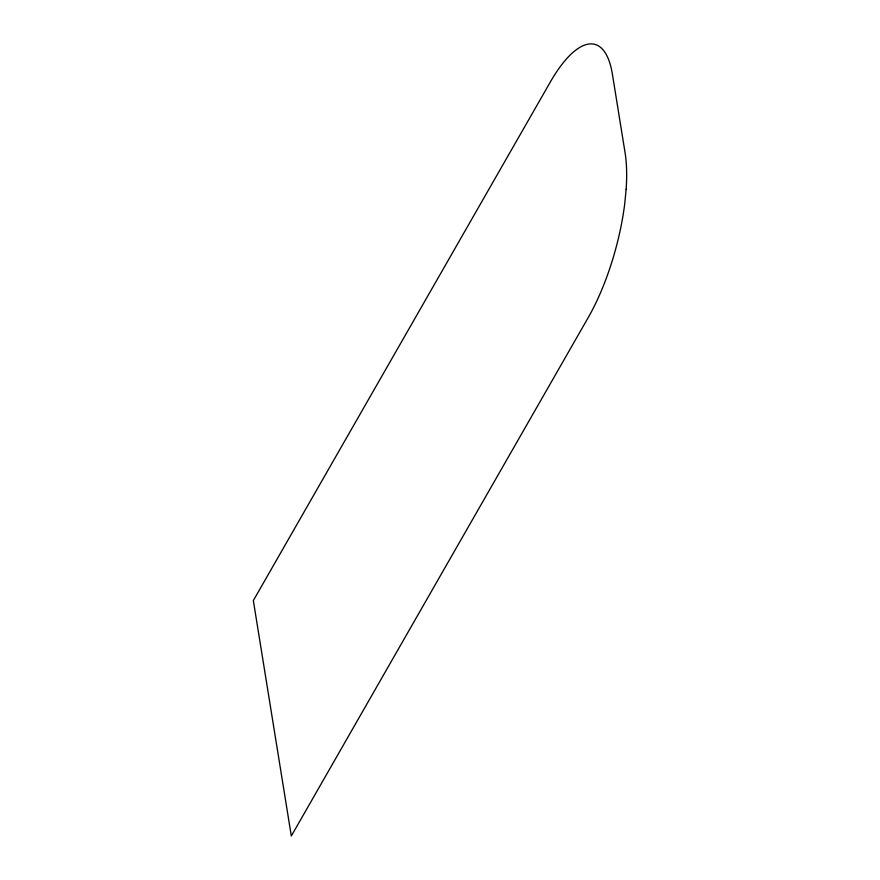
<?xml version="1.0" encoding="UTF-8"?>
<svg xmlns="http://www.w3.org/2000/svg" width="880" height="880" viewBox="0 0 880 880"><rect width="100%" height="100%" fill="white"/><g stroke="black" fill="none" stroke-linecap="round" stroke-linejoin="round"><path stroke-width="1.32" d="M626.142 189.277L624.767 203.478A120.538 41.294 -74.6 0 1 588.236 317.548L291.313 836L253.341 600.567L550.264 82.115A120.538 41.294 -74.6 0 1 612.403 74.184L625.064 152.658A120.538 41.294 -74.6 0 1 626.142 189.277"/></g></svg>
